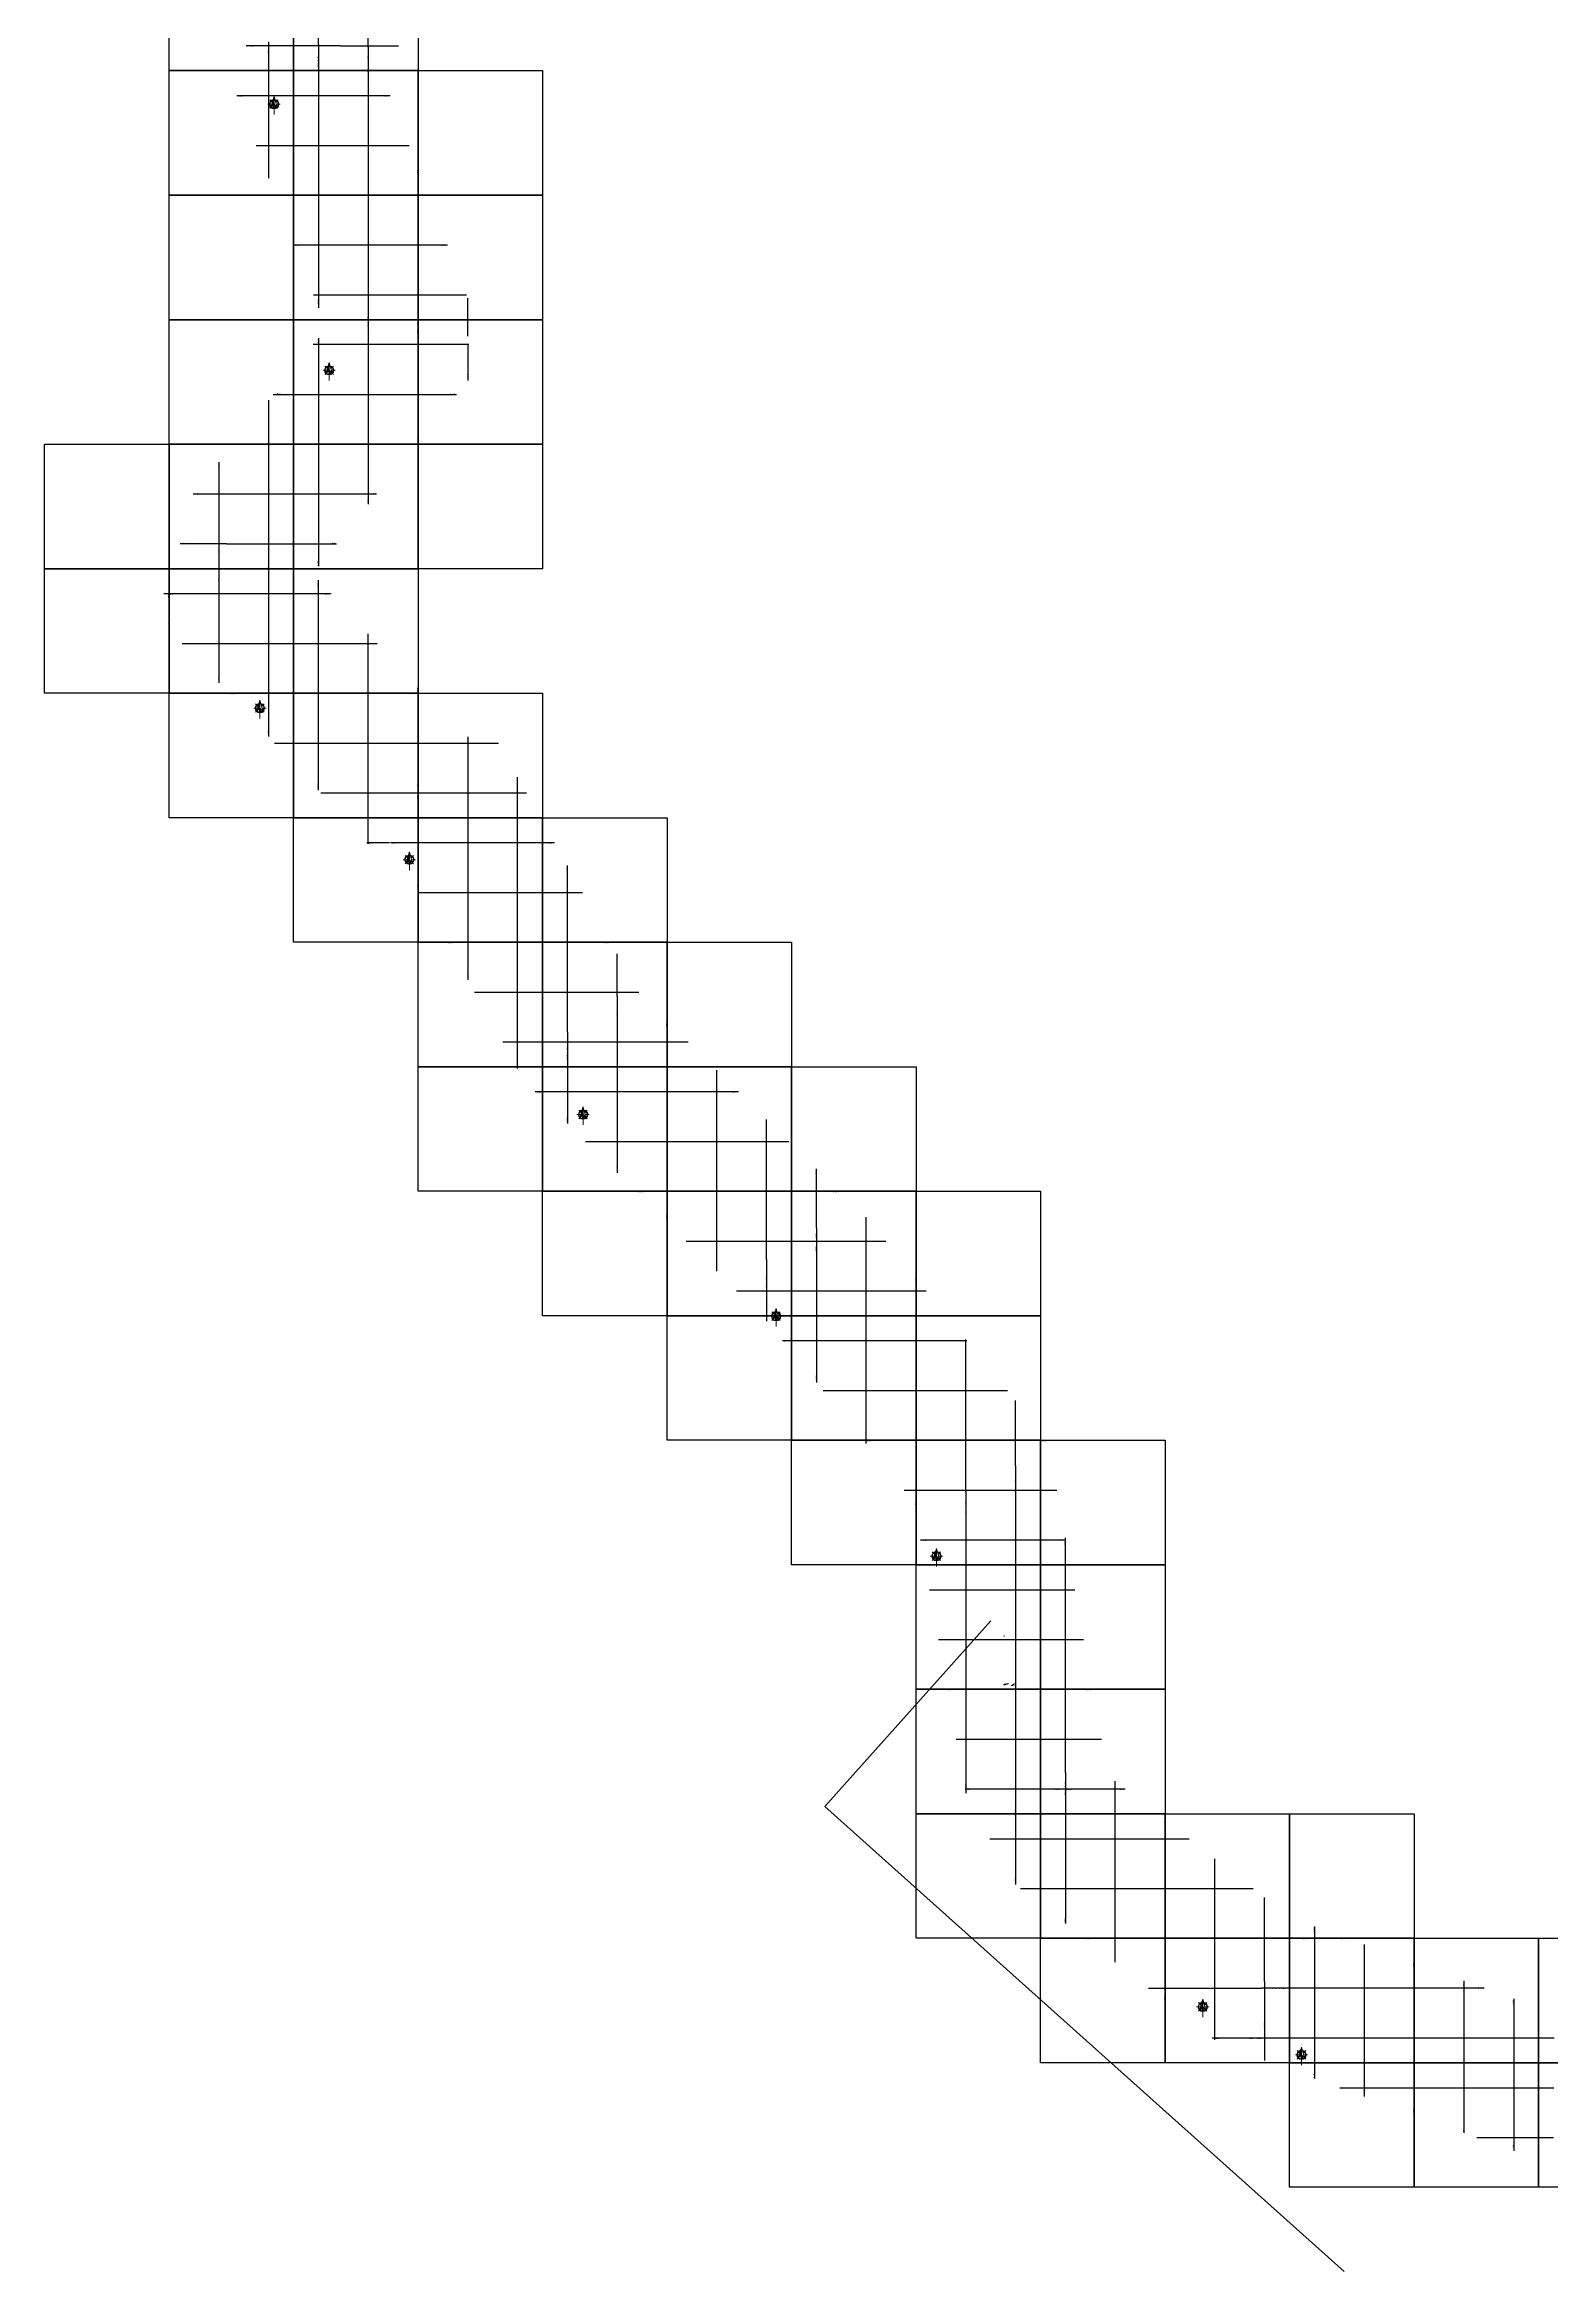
# Model space of a CAD drawing. Header units: metres. Extents: x 315735 to 333998, y 7388583 to 7411856.
# Drawn here: x 320500 to 326552, y 7396662 to 7405605 of the extents above; entities that cross this region are included whole.
import ezdxf
from ezdxf.enums import TextEntityAlignment as Align

# ---------------------------------------------------------------- set-up
doc = ezdxf.new("R2010")
doc.units = ezdxf.units.M
doc.header["$LTSCALE"] = 10
for name, color, linetype in [('A-IMAGENS', 255, 'Continuous'), ('f-malha', 252, 'Continuous'), ('f-malha-txt', 8, 'Continuous')]:
    doc.layers.add(name, color=color, linetype=linetype)
doc.layers.add('VNOR', color=2, linetype='Continuous', lineweight=9)
doc.styles.add('DIM', font='arial.ttf', dxfattribs={"width": 0.8})
doc.styles.add('R200', font='simplex.shx', dxfattribs={"height": 5})
doc.styles.add('R60', font='arial.ttf', dxfattribs={"height": 1.5})
doc.dimstyles.new('U-1_2000', dxfattribs={"dimscale": 2, "dimtxt": 1.5, "dimasz": 0.75, "dimexe": 0.75, "dimexo": 0.75, "dimgap": 0.25, "dimtad": 1, "dimzin": 4, "dimtxsty": 'DIM', "dimblk": 'ARCHTICK', "dimcen": 0.7, "dimdle": 0.75, "dimclrd": 256, "dimclre": 256, "dimclrt": 256, "dimaunit": 1, "dimadec": 3, "dimazin": 2, "dimtfac": 1, "dimtofl": 0, "dimtmove": 0, "dimatfit": 3, "dimldrblk": 'CLOSEDBLANK', "dimfxl": 0, "dimtolj": 1, "dimtzin": 0, "dimlwd": -1, "dimlwe": -1, "dimarcsym": 0})
picture_1 = doc.add_image_def('image1.jpg', size_in_pixel=(5000, 5000))
picture_2 = doc.add_image_def('image2.jpg', size_in_pixel=(5000, 5000))
picture_3 = doc.add_image_def('image3.jpg', size_in_pixel=(5000, 5000))
picture_4 = doc.add_image_def('image16.jpg', size_in_pixel=(5000, 5000))
picture_5 = doc.add_image_def('image17.jpg', size_in_pixel=(5000, 5000))
picture_6 = doc.add_image_def('image18.jpg', size_in_pixel=(5000, 5000))
picture_7 = doc.add_image_def('image19.jpg', size_in_pixel=(5000, 5000))
picture_8 = doc.add_image_def('image20.jpg', size_in_pixel=(5000, 5000))
picture_9 = doc.add_image_def('image21.jpg', size_in_pixel=(5000, 5000))
picture_10 = doc.add_image_def('image22.jpg', size_in_pixel=(5000, 5000))
picture_11 = doc.add_image_def('image23.jpg', size_in_pixel=(5000, 5000))
picture_12 = doc.add_image_def('image26.jpg', size_in_pixel=(5000, 5000))
picture_13 = doc.add_image_def('image27.jpg', size_in_pixel=(5000, 5000))
picture_14 = doc.add_image_def('image28.jpg', size_in_pixel=(5000, 5000))
picture_15 = doc.add_image_def('image29.jpg', size_in_pixel=(5000, 5000))
picture_16 = doc.add_image_def('image41.jpg', size_in_pixel=(5000, 5000))
picture_17 = doc.add_image_def('image42.jpg', size_in_pixel=(5000, 5000))
picture_18 = doc.add_image_def('image43.jpg', size_in_pixel=(5000, 5000))
picture_19 = doc.add_image_def('image44.jpg', size_in_pixel=(5000, 5000))
picture_20 = doc.add_image_def('image45.jpg', size_in_pixel=(5000, 5000))
picture_21 = doc.add_image_def('image46.jpg', size_in_pixel=(5000, 5000))
picture_22 = doc.add_image_def('image47.jpg', size_in_pixel=(5000, 5000))
picture_23 = doc.add_image_def('image48.jpg', size_in_pixel=(5000, 5000))
picture_24 = doc.add_image_def('image49.jpg', size_in_pixel=(5000, 5000))
picture_25 = doc.add_image_def('image50.jpg', size_in_pixel=(5000, 5000))
picture_26 = doc.add_image_def('image51.jpg', size_in_pixel=(5000, 5000))
picture_27 = doc.add_image_def('image52.jpg', size_in_pixel=(5000, 5000))
picture_28 = doc.add_image_def('image53.jpg', size_in_pixel=(5000, 5000))
picture_29 = doc.add_image_def('image54.jpg', size_in_pixel=(5000, 5000))
picture_30 = doc.add_image_def('image55.jpg', size_in_pixel=(5000, 5000))
picture_31 = doc.add_image_def('image56.jpg', size_in_pixel=(5000, 5000))
picture_32 = doc.add_image_def('image57.jpg', size_in_pixel=(5000, 5000))
picture_33 = doc.add_image_def('image66.jpg', size_in_pixel=(5000, 5000))
picture_34 = doc.add_image_def('image67.jpg', size_in_pixel=(5000, 5000))
picture_35 = doc.add_image_def('image72.jpg', size_in_pixel=(5000, 5000))
picture_36 = doc.add_image_def('image73.jpg', size_in_pixel=(5000, 5000))
picture_37 = doc.add_image_def('image74.jpg', size_in_pixel=(5000, 5000))
picture_38 = doc.add_image_def('image75.jpg', size_in_pixel=(5000, 5000))
picture_39 = doc.add_image_def('image76.jpg', size_in_pixel=(5000, 5000))
picture_40 = doc.add_image_def('image77.jpg', size_in_pixel=(5000, 5000))
picture_41 = doc.add_image_def('image78.jpg', size_in_pixel=(5000, 5000))
picture_42 = doc.add_image_def('image79.jpg', size_in_pixel=(5000, 5000))
picture_43 = doc.add_image_def('image80.jpg', size_in_pixel=(5000, 5000))
picture_44 = doc.add_image_def('image81.jpg', size_in_pixel=(5000, 5000))
picture_45 = doc.add_image_def('image82.jpg', size_in_pixel=(5000, 5000))
picture_46 = doc.add_image_def('image83.jpg', size_in_pixel=(5000, 5000))
picture_47 = doc.add_image_def('image84.jpg', size_in_pixel=(5000, 5000))
picture_48 = doc.add_image_def('image85.jpg', size_in_pixel=(5000, 5000))
picture_49 = doc.add_image_def('image88.jpg', size_in_pixel=(5000, 5000))
picture_50 = doc.add_image_def('image89.jpg', size_in_pixel=(5000, 5000))
picture_51 = doc.add_image_def('image90.jpg', size_in_pixel=(5000, 5000))
picture_52 = doc.add_image_def('image91.jpg', size_in_pixel=(5000, 5000))
picture_53 = doc.add_image_def('image92.jpg', size_in_pixel=(5000, 5000))
picture_54 = doc.add_image_def('image93.jpg', size_in_pixel=(5000, 5000))
picture_55 = doc.add_image_def('image94.jpg', size_in_pixel=(5000, 5000))
picture_56 = doc.add_image_def('image95.jpg', size_in_pixel=(5000, 5000))
picture_57 = doc.add_image_def('image96.jpg', size_in_pixel=(5000, 5000))

# ---------------------------------------------------------------- blocks, each defined once
blk = doc.blocks.new('_ArchTick')
at = {"color": 0, "linetype": 'ByBlock', "const_width": 0.15}
blk.add_lwpolyline([(-0.5, -0.5), (0.5, 0.5)], dxfattribs=at)
blk = doc.blocks.new('*D114')
at = {"color": 1, "transparency": 16777216}
for p, q in [((324366.9, 7399021.4), (324352.1, 7399017)), ((324369.6, 7399022.2), (324365.5, 7399021)), ((324367.1, 7399021), (324366.5, 7399022.9)), ((324369.8, 7399021.8), (324369.2, 7399023.7))]:
    blk.add_line(p, q, dxfattribs=at)
at = {"layer": 'Defpoints', "color": 0, "transparency": 16777216}
for p in [(324367.5, 7399019.5), (324369.6, 7399022.2), (324370.2, 7399020.3)]:
    blk.add_point(p, dxfattribs=at)
at = {"color": 1, "transparency": 16777216, "xscale": 1.5, "yscale": 1.5, "zscale": 1.5}
for p, rotation in [((324366.9, 7399021.4), 196.7856318078912), ((324369.6, 7399022.2), 16.78563180789122)]:
    blk.add_blockref('_ArchTick', p, dxfattribs=dict(at, rotation=rotation))
at = {"color": 1, "lineweight": -3, "transparency": 16777216, "insert": (324354.9, 7399020.2), "char_height": 3, "attachment_point": 5, "rotation": 16.78563, "style": 'DIM', "bg_fill": 1, "box_fill_scale": 1.1, "bg_fill_color": 7, "bg_fill_transparency": 0}
blk.add_mtext('\\A1;2,80', dxfattribs=at)
blk = doc.blocks.new('_ClosedBlank')
at = {"lineweight": -2}
for p, q in [((-1, 0.2), (0, 0)), ((-1, 0.2), (-1, -0.2)), ((0, 0), (-1, -0.2))]:
    blk.add_line(p, q, dxfattribs=at)
blk = doc.blocks.new('*D115')
at = {"color": 1, "transparency": 16777216}
for p, q in [((324383.4, 7399015.7), (324387.5, 7399017)), ((324387.5, 7399017), (324395.9, 7399019.5)), ((324385.2, 7399014.7), (324385.2, 7399014.7)), ((324387.9, 7399015.5), (324387.9, 7399015.5))]:
    blk.add_line(p, q, dxfattribs=at)
at = {"layer": 'Defpoints', "color": 0, "transparency": 16777216}
for p in [(324384.8, 7399016.2), (324387.5, 7399017), (324387.5, 7399017)]:
    blk.add_point(p, dxfattribs=at)
at = {"color": 1, "transparency": 16777216, "xscale": 1.5, "yscale": 1.5, "zscale": 1.5}
for p, rotation in [((324384.8, 7399016.2), 196.4879458221773), ((324387.5, 7399017), 16.48794582217725)]:
    blk.add_blockref('_ArchTick', p, dxfattribs=dict(at, rotation=rotation))
at = {"color": 1, "lineweight": -3, "transparency": 16777216, "insert": (324391.8, 7399020.6), "char_height": 3, "attachment_point": 5, "rotation": 16.48795, "style": 'DIM', "bg_fill": 1, "box_fill_scale": 1.1, "bg_fill_color": 7, "bg_fill_transparency": 0}
blk.add_mtext('\\A1;2,80', dxfattribs=at)
blk = doc.blocks.new('*X116')
at = {"color": 0}
for p, q in [((142.8, -426.3), (147.6, -421.4)), ((143, -425.6), (147.6, -420.9)), ((143.2, -424.8), (147.6, -420.4)), ((143.4, -424.1), (147.6, -419.8)), ((143.6, -423.4), (147.6, -419.3)), ((143.8, -422.6), (147.6, -418.8)), ((144, -421.9), (147.6, -418.2)), ((144.2, -421.2), (147.6, -417.7)), ((144.4, -420.4), (147.6, -417.2)), ((144.6, -419.7), (147.6, -416.7)), ((144.8, -419), (147.6, -416.1)), ((145, -418.3), (147.6, -415.6)), ((145.2, -417.5), (147.6, -415.1)), ((145.4, -416.8), (147.6, -414.5)), ((145.6, -416.1), (147.6, -414)), ((145.8, -415.3), (147.6, -413.5)), ((146, -414.6), (147.6, -412.9)), ((146.2, -413.9), (147.6, -412.4)), ((146.4, -413.1), (147.6, -411.9)), ((146.6, -412.4), (147.6, -411.3)), ((146.8, -411.7), (147.6, -410.8)), ((147, -411), (147.6, -410.3)), ((147.2, -410.2), (147.6, -409.8)), ((147.4, -409.5), (147.6, -409.2)), ((147.6, -408.8), (147.6, -408.7))]:
    blk.add_line(p, q, dxfattribs=at)
blk = doc.blocks.new('NORTE')
at = {"layer": 'VNOR'}
for p, q in [((-3.6, 0), (-10.3, 0)), ((-2.8, 2.8), (-7.1, 7.1)), ((0, 13), (0, -2.6)), ((2.8, 2.8), (7.1, 7.1)), ((3.6, 0), (10.3, 0)), ((-2.8, -2.8), (-7.1, -7.1)), ((0, -5.3), (0, -17.3)), ((2.8, -2.8), (7.1, -7.1))]:
    blk.add_line(p, q, dxfattribs=at)
for points in [[(-7.8, 0, 1), (7.8, 0, 0.359415), (1.5, 7.6, 1)], [(-1.5, 7.6, 0.359415), (-7.8, 0, 1)]]:
    blk.add_lwpolyline(points, format="xyb", dxfattribs=at)
blk.add_lwpolyline([(-4.9, -4.8), (0, 13), (4.9, -4.8), (0, 0), (-4.9, -4.8)], dxfattribs=at)
for start, end in [(105.027, 180), (180, 0), (0, 74.973)]:
    blk.add_arc((0, 0), 6.79, start, end, dxfattribs=at)
at = {"layer": 'VNOR', "xscale": 0.9704247146844865, "yscale": 0.9704247146844865, "zscale": 0.9704247146844865}
blk.add_blockref('*X116', (-143.3, 409.4), dxfattribs=at)
at = {"layer": 'VNOR', "style": 'R200'}
blk.add_attdef('NORTE', (-1.4, -6.1), '', height=3.93, dxfattribs=at)

msp = doc.modelspace()

# ---------------------------------------------------------------- linework, layer by layer
at = {"color": 6}
for p, q in [((324300.415, 7399274.759), (323633.41, 7398529.706)), ((323633.41, 7398529.706), (325719.559, 7396662.092))]:
    msp.add_line(p, q, dxfattribs=at)
msp.add_line((324352.92, 7399214.571), (324354.919, 7399214.656))
at = {"layer": 'f-malha'}
for p, q in [((321600, 7405604.905), (321600, 7406310.456)), ((321800, 7405593.789), (321800, 7405902.526)), ((321688.253, 7405600), (321309.047, 7405600)), ((321400, 7405616.022), (321400, 7405068.5)), ((321600, 7405604.905), (321600, 7404547.171)), ((321688.253, 7405600), (321922.087, 7405600)), ((321800, 7405593.789), (321800, 7404523.845)), ((321272.825, 7405400), (321887.615, 7405400)), ((321349.552, 7405200), (321964.342, 7405200)), ((322000, 7404529.938), (322000, 7405107.052)), ((321426.279, 7405000), (322041.069, 7405000)), ((321503.006, 7404800), (322117.796, 7404800)), ((321579.733, 7404600), (322194.523, 7404600)), ((322200, 7404434.12), (322200, 7404585.724)), ((321800, 7404523.845), (321800, 7403758.547)), ((322000, 7404529.938), (322000, 7404007.327)), ((322203.427, 7404400), (321579.191, 7404400)), ((321600, 7404425.884), (321600, 7403509.767)), ((322200, 7404402.755), (322200, 7404256.107)), ((321400, 7404177.041), (321400, 7403553.63)), ((321418.2, 7404200), (322154.894, 7404200)), ((321257.622, 7404000), (321994.11, 7404000)), ((321200, 7403928.324), (321200, 7403608.514)), ((321096.837, 7403800), (321833.587, 7403800)), ((321231.025, 7403600), (321044.715, 7403600)), ((321200, 7403608.514), (321200, 7403041.652)), ((321231.025, 7403600), (321672.54, 7403600)), ((321400, 7403553.63), (321400, 7402826.23)), ((320979.027, 7403400), (321650.508, 7403400)), ((321000, 7403419.446), (321000, 7403257.356)), ((321600, 7402610.243), (321600, 7403454.474)), ((321800, 7402394.539), (321800, 7403238.77)), ((321053.18, 7403200), (321835.947, 7403200)), ((321238.62, 7403000), (322021.386, 7403000)), ((322000, 7402711.265), (322000, 7403023.065)), ((321424.059, 7402800), (322068.204, 7402800)), ((322068.204, 7402800), (322322.718, 7402800)), ((322200, 7402824.69), (322200, 7401848.407)), ((322000, 7402711.265), (322000, 7402203.408)), ((321609.498, 7402600), (321914.479, 7402600)), ((321914.479, 7402600), (322435.394, 7402600)), ((322400, 7401493.405), (322400, 7402662.824)), ((321794.937, 7402400), (321885.33, 7402400)), ((321889.244, 7402400), (322548.069, 7402400)), ((322600, 7401639.286), (322600, 7402307.822)), ((322001.92, 7402200), (322660.745, 7402200)), ((322114.596, 7402000), (322773.42, 7402000)), ((322800, 7401783.906), (322800, 7401952.821)), ((322227.271, 7401800), (322822.257, 7401800)), ((322822.257, 7401800), (322886.096, 7401800)), ((322800, 7401783.906), (322800, 7401073.911)), ((322600, 7401639.286), (322600, 7401271.471)), ((323000, 7400876.222), (323000, 7401683.154)), ((322339.947, 7401600), (322545.67, 7401600)), ((322545.67, 7401600), (323084.279, 7401600)), ((323200, 7400678.533), (323200, 7401485.616)), ((322470.099, 7401400), (323286.617, 7401400)), ((323400, 7400726.493), (323400, 7401287.927)), ((322672.437, 7401200), (323488.955, 7401200)), ((323600, 7400852.447), (323600, 7401090.238)), ((322874.775, 7401000), (323691.293, 7401000)), ((323800, 7399986.956), (323800, 7400895.938)), ((323600, 7400852.447), (323600, 7400232.538)), ((323077.114, 7400800), (323516.72, 7400800)), ((323400, 7400726.493), (323400, 7400478.12)), ((323516.72, 7400800), (323878.131, 7400800)), ((324000, 7399702.937), (324000, 7400650.481)), ((323279.452, 7400600), (324041.009, 7400600)), ((323463.621, 7400400), (324203.888, 7400400)), ((324200, 7399794.06), (324200, 7400404.774)), ((323626.499, 7400200), (324366.766, 7400200)), ((324400, 7399897.68), (324400, 7400159.191)), ((323789.377, 7400000), (324529.644, 7400000)), ((324400, 7399897.68), (324400, 7398594.08)), ((323952.255, 7399800), (324211.464, 7399800)), ((324200, 7399794.06), (324200, 7398582.323)), ((324211.464, 7399800), (324565.747, 7399800)), ((324018.372, 7399600), (324601.442, 7399600)), ((324600, 7398665.46), (324600, 7399608.077)), ((324053.98, 7399400), (324637.136, 7399400)), ((324089.761, 7399200), (324672.831, 7399200)), ((324125.456, 7399000), (324708.526, 7399000)), ((324161.15, 7398800), (324744.22, 7398800)), ((324600, 7398665.46), (324600, 7398059.578)), ((324196.845, 7398600), (324416.588, 7398600)), ((324400, 7398594.08), (324400, 7398215.475)), ((324416.588, 7398600), (324840.362, 7398600)), ((324800, 7397903.682), (324800, 7398631.462)), ((324295.618, 7398400), (325096.943, 7398400)), ((325000, 7397747.785), (325000, 7398475.565)), ((325200, 7397591.889), (325200, 7398319.669)), ((324419.853, 7398200), (325353.523, 7398200)), ((325400, 7397825.941), (325400, 7398163.772)), ((325600, 7398047.432), (325600, 7397436.776)), ((324676.433, 7398000), (325482.173, 7398000)), ((325730.652, 7398000), (325482.173, 7398000)), ((325800, 7397974.824), (325800, 7397364.167)), ((326000, 7397902.215), (326000, 7397291.559)), ((324933.014, 7397800), (325387.753, 7397800)), ((326281.551, 7397800), (325387.753, 7397800)), ((325400, 7397825.941), (325400, 7397509.385)), ((326200, 7397829.606), (326200, 7397218.95)), ((326400, 7397756.998), (326400, 7397146.342)), ((325189.594, 7397600), (325293.334, 7397600)), ((325293.334, 7397600), (326562.329, 7397600)), ((325701.3, 7397400), (326561.445, 7397400)), ((326252.198, 7397200), (326560.56, 7397200))]:
    msp.add_line(p, q, dxfattribs=at)

# ---------------------------------------------------------------- block references
at = {"layer": 'f-malha', "xscale": 2.4, "yscale": 2.4, "zscale": 2.4}
for p in [(321421.759, 7405365.807), (321642.992, 7404296.632), (321364.875, 7402940.248), (321965.093, 7402331.513), (322662.673, 7401307.89), (323437.761, 7400498.084), (324081.763, 7399534.679), (325151.239, 7397725.034), (325547.968, 7397531.742)]:
    msp.add_blockref('NORTE', p, dxfattribs=at).add_auto_attribs({'NORTE': 'N'})

# ---------------------------------------------------------------- texts
at = {"layer": 'f-malha-txt', "style": 'R60'}
for s, rotation, p in [('N=7405600', 180, (321314.513, 7405600)), ('E=321400', 90, (321400, 7405555.127)), ('E=321600', 90, (321600, 7405533.414)), ('E=321800', 90, (321800, 7405510.991)), ('N=7405400', 180, (321276.734, 7405400)), ('N=7405200', 180, (321353.006, 7405200)), ('E=322000', 90, (321999.95, 7405101.975)), ('N=7405000', 180, (321430.052, 7405000)), ('N=7404800', 180, (321507.523, 7404800)), ('N=7404600', 180, (321582.842, 7404600)), ('E=322200', 90, (322200, 7404582.091)), ('E=321800', 90, (321800, 7404487.591)), ('E=321600', 90, (321600, 7404420.001)), ('E=322000', 90, (321999.95, 7404463.377)), ('E=321400', 90, (321400, 7404169.855)), ('E=321200', 90, (321200, 7403921.716)), ('E=321400', 90, (321400, 7403506.51)), ('E=321000', 90, (320999.95, 7403398.039)), ('N=7403400', 180, (321003.01, 7403400)), ('E=321200', 90, (321200, 7403469.798)), ('E=321600', 90, (321600, 7403451.013)), ('E=321800', 90, (321800, 7403235.995)), ('N=7403200', 180, (321058.929, 7403200)), ('N=7403000', 180, (321244.922, 7403000)), ('E=322000', 90, (321999.95, 7403021.799)), ('N=7402800', 180, (321430.744, 7402800)), ('N=7402800', 180, (322155.107, 7402800)), ('E=322200', 90, (322200, 7402821.586)), ('N=7402600', 180, (321615.319, 7402600)), ('N=7402600', 180, (321992.811, 7402600)), ('E=322400', 90, (322400, 7402660.424)), ('E=322000', 90, (322000, 7402588.323)), ('N=7402400', 180, (321800.756, 7402400)), ('N=7402400', 180, (321894.59, 7402400)), ('E=322600', 90, (322600, 7402305.64)), ('N=7402200', 180, (322006.576, 7402200)), ('N=7402000', 180, (322119.059, 7402000)), ('E=322800', 90, (322800, 7401950.058)), ('N=7401800', 180, (322229.822, 7401800)), ('N=7401800', 180, (322849.616, 7401800)), ('E=322800', 90, (322800, 7401724.531)), ('E=323000', 90, (323000, 7401680.663)), ('N=7401600', 180, (322345.489, 7401600)), ('E=322600', 90, (322600, 7401546.949)), ('N=7401600', 180, (322661.153, 7401600)), ('E=323200', 90, (323200, 7401482.859)), ('N=7401400', 180, (322478.026, 7401400)), ('E=323400', 90, (323400, 7401285.09)), ('N=7401200', 180, (322680.515, 7401200)), ('E=323600', 90, (323600, 7401086.614)), ('N=7401000', 180, (322883.166, 7401000)), ('E=323800', 90, (323800, 7400893.769)), ('N=7400800', 180, (323083.526, 7400800)), ('E=323600', 90, (323600, 7400779.179)), ('N=7400800', 180, (323854.606, 7400800)), ('E=323400', 90, (323400, 7400628.556)), ('E=324000', 90, (324000, 7400650.181)), ('N=7400600', 180, (324017.184, 7400600)), ('N=7400400', 180, (324173.239, 7400400)), ('E=324200', 90, (324200, 7400395.908)), ('N=7400200', 180, (324344.569, 7400200)), ('E=324400', 90, (324400, 7400157.652)), ('N=7400000', 180, (324504.01, 7400000.05)), ('N=7399800', 180, (324316.094, 7399800)), ('N=7399800', 180, (324366.725, 7399800)), ('E=324400', 90, (324400, 7399797.551)), ('E=324200', 90, (324200, 7399722.82)), ('N=7399600', 180, (324021.814, 7399600)), ('E=324600', 90, (324600, 7399598.337)), ('N=7399400', 180, (324056.638, 7399400)), ('N=7399200', 180, (324093.353, 7399200)), ('N=7399000', 180, (324127.71, 7399000)), ('N=7398800', 180, (324164.425, 7398800)), ('N=7398600', 180, (324201.14, 7398600)), ('E=324600', 90, (324600, 7398595.652)), ('N=7398600', 180, (324602.813, 7398600)), ('E=324800', 90, (324800, 7398628.825)), ('E=324400', 90, (324400, 7398514.568)), ('N=7398400', 180, (324298.523, 7398400)), ('E=325000', 90, (324999.95, 7398472.623)), ('E=325200', 90, (325200, 7398316.958)), ('N=7398200', 180, (324426.189, 7398200)), ('E=325400', 90, (325400, 7398161.001)), ('E=325600', 90, (325600, 7398044.6)), ('N=7398000', 180, (324682.595, 7398000)), ('N=7398000', 180, (325550.605, 7398000)), ('E=325800', 90, (325800, 7397970.212)), ('E=326000', 90, (325999.95, 7397897.972)), ('N=7397800', 180, (324941.702, 7397800)), ('N=7397800', 180, (325457.776, 7397800)), ('E=326200', 90, (326200, 7397828.964)), ('E=326400', 90, (326400, 7397752.967)), ('N=7397600', 180, (325201.825, 7397600)), ('N=7397600', 180, (325367.733, 7397600)), ('E=325400', 90, (325400, 7397663.387)), ('N=7397400', 180, (325714.584, 7397400)), ('N=7397200', 180, (326268.996, 7397200))]:
    msp.add_text(s, height=3, rotation=rotation, dxfattribs=at).set_placement(p, align=Align.BOTTOM_RIGHT)
for s, rotation, p in [('E=321400', 90, (321400, 7405562.124)), ('E=321600', 90, (321600, 7405540.424)), ('E=321800', 90, (321800, 7405544.058)), ('N=7405600', 180, (321910.634, 7405600)), ('N=7405400', 180, (321884.248, 7405400)), ('N=7405200', 180, (321960.255, 7405200)), ('E=321400', 90, (321400, 7405082.189)), ('N=7405000', 180, (322036.466, 7405000.05)), ('N=7404800', 180, (322114.172, 7404800)), ('E=321600', 90, (321600, 7404562.19)), ('N=7404600', 180, (322191.058, 7404600)), ('E=321800', 90, (321800, 7404496.177)), ('E=322000', 90, (322000, 7404473.088)), ('E=322200', 90, (322200, 7404446.9)), ('E=322200', 90, (322200, 7404262.517)), ('E=322000', 90, (322000, 7404010.224)), ('E=321800', 90, (321800, 7403760.259)), ('E=321200', 90, (321200, 7403561.223)), ('E=321400', 90, (321400, 7403515.973)), ('E=321600', 90, (321600, 7403512.25)), ('N=7403400', 180, (321647.237, 7403400)), ('E=321000', 90, (320999.95, 7403265.621)), ('N=7403200', 180, (321833.256, 7403200)), ('E=321200', 90, (321200, 7403049.71)), ('N=7403000', 180, (321998.152, 7403000.05)), ('E=321400', 90, (321400, 7402833.878)), ('N=7402800', 180, (322148.757, 7402800)), ('N=7402800', 180, (322313.968, 7402800)), ('E=321600', 90, (321600, 7402618.054)), ('N=7402600', 180, (321984.873, 7402600)), ('E=322000', 90, (322000, 7402616.564)), ('N=7402600', 180, (322429.635, 7402600)), ('E=321800', 90, (321800, 7402401.448)), ('N=7402400', 180, (322545.302, 7402400)), ('E=322000', 90, (321999.95, 7402213.671)), ('N=7402200', 180, (322659.439, 7402200)), ('N=7402000', 180, (322770.464, 7402000)), ('E=322200', 90, (322200, 7401858.115)), ('E=322800', 90, (322800, 7401732.886)), ('E=322400', 90, (322400, 7401505.526)), ('E=322600', 90, (322600, 7401556.922)), ('N=7401600', 180, (322634.733, 7401600)), ('N=7401600', 180, (323081.759, 7401600)), ('N=7401400', 180, (323283.019, 7401400)), ('E=322600', 90, (322600, 7401277.402)), ('N=7401200', 180, (323484.982, 7401200)), ('E=322800', 90, (322800, 7401080.451)), ('N=7401000', 180, (323687.96, 7401000)), ('E=323000', 90, (322999.95, 7400883.797)), ('E=323600', 90, (323600, 7400811.5)), ('N=7400800', 180, (323575, 7400800)), ('N=7400800', 180, (323644.473, 7400800)), ('E=323200', 90, (323200, 7400683.58)), ('E=323400', 90, (323400, 7400641.324)), ('N=7400600', 180, (323342.488, 7400600)), ('N=7400600', 180, (323375.273, 7400600)), ('E=323400', 90, (323400, 7400486.872)), ('N=7400400', 180, (323490.638, 7400400)), ('E=323600', 90, (323600, 7400241.151)), ('N=7400200', 180, (323653.523, 7400200)), ('E=323800', 90, (323800, 7400002.303)), ('N=7400000', 180, (323822.505, 7400000)), ('E=324400', 90, (324400, 7399822.257)), ('N=7399800', 180, (323985.083, 7399800)), ('E=324000', 90, (323999.95, 7399732.733)), ('E=324200', 90, (324200, 7399735.428)), ('N=7399800', 180, (324563.842, 7399800)), ('N=7399600', 180, (324594.395, 7399600)), ('N=7399400', 180, (324634.86, 7399400)), ('N=7399200', 180, (324669.513, 7399200)), ('N=7399000', 180, (324706.036, 7399000.05)), ('N=7398800', 180, (324742.206, 7398800)), ('E=324200', 90, (324200, 7398604.878)), ('N=7398600', 180, (324577.936, 7398600)), ('E=324600', 90, (324600, 7398607.681)), ('N=7398600', 180, (324838.046, 7398600)), ('E=324400', 90, (324400, 7398523.106)), ('N=7398400', 180, (325092.907, 7398400)), ('E=324400', 90, (324400, 7398221.402)), ('N=7398200', 180, (325349.138, 7398200)), ('E=324600', 90, (324600, 7398063.888)), ('N=7398000', 180, (325543.895, 7398000.888)), ('N=7398000', 180, (325727.549, 7398000)), ('E=324800', 90, (324800, 7397908.567)), ('E=325000', 90, (325000.254, 7397751.464)), ('N=7397800', 180, (325450.48, 7397800)), ('N=7397800', 180, (326274.199, 7397800)), ('E=325400', 90, (325400, 7397681.191)), ('E=325200', 90, (325200, 7397603.261)), ('N=7397600', 180, (325358.817, 7397600)), ('E=325400', 90, (325400, 7397513.854)), ('E=325600', 90, (325600, 7397440.518)), ('E=325800', 90, (325800, 7397369.991)), ('E=326000', 90, (326000, 7397295.641)), ('E=326200', 90, (326200, 7397223.455)), ('E=326400', 90, (326400, 7397150.541))]:
    msp.add_text(s, height=3, rotation=rotation, dxfattribs=at).set_placement(p, align=Align.BOTTOM_LEFT)
for s, p in [('N=7404400', (321601.481, 7404400)), ('N=7404200', (321424.896, 7404200)), ('N=7404000', (321265.072, 7404000.05)), ('N=7403800', (321101.409, 7403800))]:
    msp.add_text(s, height=3, dxfattribs=at).set_placement(p, align=Align.BOTTOM_LEFT)
for s, p in [('N=7404400', (322196.058, 7404400)), ('N=7404200', (322150.379, 7404200)), ('N=7404000', (321991.833, 7404000)), ('N=7403800', (321833.287, 7403800)), ('N=7403600', (321069.539, 7403600)), ('N=7403600', (321669.988, 7403600))]:
    msp.add_text(s, height=3, dxfattribs=at).set_placement(p, align=Align.BOTTOM_RIGHT)

# ---------------------------------------------------------------- dimensions: what is measured, and where the dimension line sits
at = {"color": 1, "lineweight": -3}
dim = msp.add_linear_dim(base=(324369.614, 7399022.243), p1=(324367.509, 7399019.525), p2=(324370.19, 7399020.334), angle=16.7856318, dimstyle='U-1_2000', override={"dimclrd": 1, "dimclre": 1, "dimclrt": 1, "dimaunit": 0, "dimtfill": 2, "dimtfillclr": 7}, dxfattribs=at)
dim.commit()
dim.dimension.update_dxf_attribs({"geometry": '*D114', "text_midpoint": (324355.574, 7399018.008), "dimtype": 161})
dim = msp.add_aligned_dim(p1=(324384.813, 7399016.174), p2=(324387.498, 7399016.969), distance=-0.001, dimstyle='U-1_2000', override={"dimclrd": 1, "dimclre": 1, "dimclrt": 1, "dimaunit": 0, "dimtfill": 2, "dimtfillclr": 7}, dxfattribs=at)
dim.commit()
dim.dimension.update_dxf_attribs({"geometry": '*D115', "text_midpoint": (324391.767, 7399020.633)})

# ---------------------------------------------------------------- pictures from other files: only their frames are drawn
at = {"layer": 'A-IMAGENS', "transparency": 33554687}
image = msp.add_image(picture_34, insert=(320999.95, 7405500.05), size_in_units=(500, 500), dxfattribs=dict(at, brightness=90))
image.dxf.flags = 6
image = msp.add_image(picture_29, insert=(321499.95, 7405500.05), size_in_units=(500, 500), dxfattribs=dict(at, brightness=90))
image.dxf.flags = 6
image = msp.add_image(picture_33, insert=(320999.95, 7405000.05), size_in_units=(500, 500), dxfattribs=dict(at, brightness=90))
image.dxf.flags = 6
image = msp.add_image(picture_28, insert=(321499.95, 7405000.05), size_in_units=(500, 500), dxfattribs=dict(at, brightness=90))
image.dxf.flags = 6
image = msp.add_image(picture_39, insert=(321999.95, 7405000.05), size_in_units=(500, 500), dxfattribs=dict(at, brightness=90))
image.dxf.flags = 6
image = msp.add_image(picture_40, insert=(320999.95, 7404500.05), size_in_units=(500, 500), dxfattribs=dict(at, brightness=90))
image.dxf.flags = 6
image = msp.add_image(picture_5, insert=(321499.95, 7404500.05), size_in_units=(500, 500), dxfattribs=dict(at, brightness=90))
image.dxf.flags = 6
image = msp.add_image(picture_4, insert=(321999.95, 7404500.05), size_in_units=(500, 500), dxfattribs=dict(at, brightness=90))
image.dxf.flags = 6
image = msp.add_image(picture_35, insert=(320999.95, 7404000.05), size_in_units=(500, 500), dxfattribs=dict(at, brightness=90))
image.dxf.flags = 6
image = msp.add_image(picture_36, insert=(321499.95, 7404000.05), size_in_units=(500, 500), dxfattribs=dict(at, brightness=90))
image.dxf.flags = 6
image = msp.add_image(picture_37, insert=(321999.95, 7404000.05), size_in_units=(500, 500), dxfattribs=dict(at, brightness=90))
image.dxf.flags = 6
image = msp.add_image(picture_3, insert=(320499.95, 7403500.05), size_in_units=(500, 500), dxfattribs=dict(at, brightness=90))
image.dxf.flags = 6
at = {"layer": 'A-IMAGENS', "transparency": 33554636}
image = msp.add_image(picture_12, insert=(320999.95, 7403500.05), size_in_units=(500, 500), dxfattribs=dict(at, brightness=90))
image.dxf.flags = 6
at = {"layer": 'A-IMAGENS', "transparency": 33554687}
image = msp.add_image(picture_14, insert=(321499.95, 7403500.05), size_in_units=(500, 500), dxfattribs=dict(at, brightness=90))
image.dxf.flags = 6
image = msp.add_image(picture_38, insert=(321999.95, 7403500.05), size_in_units=(500, 500), dxfattribs=dict(at, brightness=90))
image.dxf.flags = 6
image = msp.add_image(picture_48, insert=(320499.95, 7403000.05), size_in_units=(500, 500), dxfattribs=dict(at, brightness=90))
image.dxf.flags = 6
image = msp.add_image(picture_15, insert=(320999.95, 7403000.05), size_in_units=(500, 500), dxfattribs=dict(at, brightness=90))
image.dxf.flags = 6
image = msp.add_image(picture_13, insert=(321499.95, 7403000.05), size_in_units=(500, 500), dxfattribs=dict(at, brightness=90))
image.dxf.flags = 6
image = msp.add_image(picture_47, insert=(320999.95, 7402500.05), size_in_units=(500, 500), dxfattribs=dict(at, brightness=90))
image.dxf.flags = 6
image = msp.add_image(picture_46, insert=(321499.95, 7402500.05), size_in_units=(500, 500), dxfattribs=dict(at, brightness=90))
image.dxf.flags = 6
image = msp.add_image(picture_44, insert=(321999.95, 7402500.05), size_in_units=(500, 500), dxfattribs=dict(at, brightness=90))
image.dxf.flags = 6
image = msp.add_image(picture_45, insert=(321499.95, 7402000.05), size_in_units=(500, 500), dxfattribs=dict(at, brightness=90))
image.dxf.flags = 6
image = msp.add_image(picture_43, insert=(321999.95, 7402000.05), size_in_units=(500, 500), dxfattribs=dict(at, brightness=90))
image.dxf.flags = 6
image = msp.add_image(picture_42, insert=(322499.95, 7402000.05), size_in_units=(500, 500), dxfattribs=dict(at, brightness=90))
image.dxf.flags = 6
image = msp.add_image(picture_31, insert=(321999.95, 7401500.05), size_in_units=(500, 500), dxfattribs=dict(at, brightness=90))
image.dxf.flags = 6
image = msp.add_image(picture_30, insert=(322499.95, 7401500.05), size_in_units=(500, 500), dxfattribs=dict(at, brightness=90))
image.dxf.flags = 7
image = msp.add_image(picture_41, insert=(322999.95, 7401500.05), size_in_units=(500, 500), dxfattribs=dict(at, brightness=90))
image.dxf.flags = 7
image = msp.add_image(picture_1, insert=(321999.95, 7401000.05), size_in_units=(500, 500), dxfattribs=dict(at, brightness=90))
image.dxf.flags = 7
at = {"layer": 'A-IMAGENS', "transparency": 33554636}
image = msp.add_image(picture_6, insert=(322499.95, 7401000.05), size_in_units=(500, 500), dxfattribs=dict(at, brightness=90))
image.dxf.flags = 7
image = msp.add_image(picture_8, insert=(322999.95, 7401000.05), size_in_units=(500, 500), dxfattribs=dict(at, brightness=90))
image.dxf.flags = 7
at = {"layer": 'A-IMAGENS', "transparency": 33554687}
image = msp.add_image(picture_2, insert=(323499.95, 7401000.05), size_in_units=(500, 500), dxfattribs=dict(at, brightness=90))
image.dxf.flags = 7
image = msp.add_image(picture_9, insert=(322499.95, 7400500.05), size_in_units=(500, 500), dxfattribs=dict(at, brightness=90))
image.dxf.flags = 7
image = msp.add_image(picture_10, insert=(322999.95, 7400500.05), size_in_units=(500, 500), dxfattribs=dict(at, brightness=90))
image.dxf.flags = 7
at = {"layer": 'A-IMAGENS', "transparency": 33554636}
image = msp.add_image(picture_7, insert=(323499.95, 7400500.05), size_in_units=(500, 500), dxfattribs=dict(at, brightness=90))
image.dxf.flags = 7
at = {"layer": 'A-IMAGENS', "transparency": 33554687}
image = msp.add_image(picture_11, insert=(323999.95, 7400500.05), size_in_units=(500, 500), dxfattribs=dict(at, brightness=90))
image.dxf.flags = 7
image = msp.add_image(picture_56, insert=(322999.95, 7400000.05), size_in_units=(500, 500), dxfattribs=dict(at, brightness=90))
image.dxf.flags = 7
image = msp.add_image(picture_55, insert=(323499.95, 7400000.05), size_in_units=(500, 500), dxfattribs=dict(at, brightness=90))
image.dxf.flags = 7
image = msp.add_image(picture_22, insert=(323999.95, 7400000.05), size_in_units=(500, 500), dxfattribs=dict(at, brightness=90))
image.dxf.flags = 7
image = msp.add_image(picture_54, insert=(323499.95, 7399500.05), size_in_units=(500, 500), dxfattribs=dict(at, brightness=90))
image.dxf.flags = 7
image = msp.add_image(picture_21, insert=(323999.95, 7399500.05), size_in_units=(500, 500), dxfattribs=dict(at, brightness=90))
image.dxf.flags = 7
image = msp.add_image(picture_20, insert=(324499.95, 7399500.05), size_in_units=(500, 500), dxfattribs=dict(at, brightness=90))
image.dxf.flags = 7
image = msp.add_image(picture_24, insert=(323999.95, 7399000.05), size_in_units=(500, 500), dxfattribs=dict(at, brightness=90))
image.dxf.flags = 6
image = msp.add_image(picture_23, insert=(324499.95, 7399000.05), size_in_units=(500, 500), dxfattribs=dict(at, brightness=90))
image.dxf.flags = 6
image = msp.add_image(picture_18, insert=(323999.95, 7398500.05), size_in_units=(500, 500), dxfattribs=dict(at, brightness=90))
image.dxf.flags = 6
image = msp.add_image(picture_17, insert=(324499.95, 7398500.05), size_in_units=(500, 500), dxfattribs=dict(at, brightness=90))
image.dxf.flags = 6
image = msp.add_image(picture_16, insert=(323999.95, 7398000.05), size_in_units=(500, 500), dxfattribs=dict(at, brightness=90))
image.dxf.flags = 6
image = msp.add_image(picture_32, insert=(324499.95, 7398000.05), size_in_units=(500, 500), dxfattribs=dict(at, brightness=90))
image.dxf.flags = 6
image = msp.add_image(picture_52, insert=(324999.95, 7398000.05), size_in_units=(500, 500), dxfattribs=dict(at, brightness=90))
image.dxf.flags = 6
image = msp.add_image(picture_53, insert=(325499.95, 7398000.05), size_in_units=(500, 500), dxfattribs=dict(at, brightness=90))
image.dxf.flags = 6
image = msp.add_image(picture_19, insert=(324499.95, 7397500.05), size_in_units=(500, 500), dxfattribs=dict(at, brightness=90))
image.dxf.flags = 6
image = msp.add_image(picture_51, insert=(324999.95, 7397500.05), size_in_units=(500, 500), dxfattribs=dict(at, brightness=90))
image.dxf.flags = 6
image = msp.add_image(picture_57, insert=(325499.95, 7397500.05), size_in_units=(500, 500), dxfattribs=dict(at, brightness=90))
image.dxf.flags = 6
image = msp.add_image(picture_25, insert=(325999.95, 7397500.05), size_in_units=(500, 500), dxfattribs=dict(at, brightness=90))
image.dxf.flags = 6
image = msp.add_image(picture_50, insert=(326499.95, 7397500.05), size_in_units=(500, 500), dxfattribs=dict(at, brightness=90))
image.dxf.flags = 6
image = msp.add_image(picture_27, insert=(325499.95, 7397000.05), size_in_units=(500, 500), dxfattribs=dict(at, brightness=90))
image.dxf.flags = 6
image = msp.add_image(picture_26, insert=(325999.95, 7397000.05), size_in_units=(500, 500), dxfattribs=dict(at, brightness=90))
image.dxf.flags = 6
image = msp.add_image(picture_49, insert=(326499.95, 7397000.05), size_in_units=(500, 500), dxfattribs=dict(at, brightness=90))
image.dxf.flags = 6

doc.saveas('drawing.dxf')
